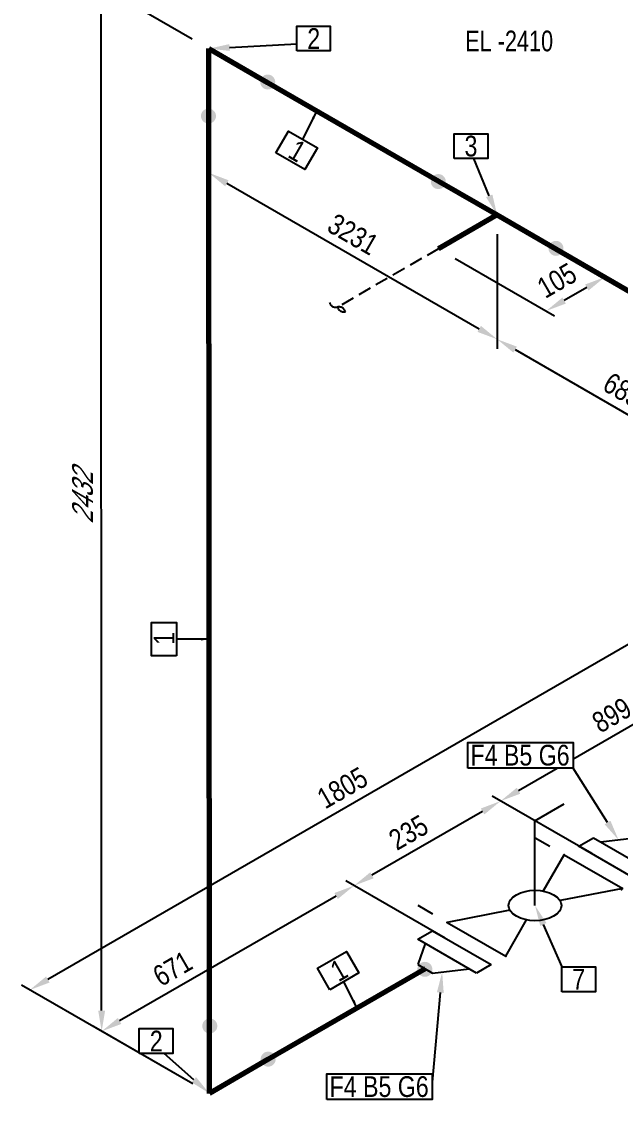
# Model space of a CAD drawing. Header units: millimetres. Extents: x 0 to 594, y 0 to 420.
# Drawn here: x 137.8 to 210.1, y 103.7 to 233.8 of the extents above; entities that cross this region are included whole.
import ezdxf
from ezdxf import colors
from ezdxf.entities.mleader import LeaderData, LeaderLine
from ezdxf.enums import TextEntityAlignment as Align
from ezdxf.math import Vec2, Vec3

# ---------------------------------------------------------------- set-up
doc = ezdxf.new("R2010")
doc.units = ezdxf.units.MM
doc.header["$LTSCALE"] = 0.25
doc.linetypes.add('DASHED2', pattern=[9.524999999999999, 6.35, -3.175])
for name, color, linetype in [('밸브', 4, 'Continuous'), ('용접', 1, 'Continuous'), ('주석', 7, 'Continuous'), ('치수', 1, 'Continuous')]:
    doc.layers.add(name, color=color, linetype=linetype)
doc.layers.add('파이프', color=3, linetype='Continuous', lineweight=70)
doc.styles.add('AdskIsoAnnotation', font='arial.ttf', dxfattribs={"width": 0.8, "height": 1})
doc.styles.add('AdskIsoMetric', font='arial.ttf', dxfattribs={"width": 0.8, "height": 2.5})
doc.styles.add('AdskIsoMetric-30', font='arial.ttf', dxfattribs={"width": 0.8, "height": 2.5})
doc.styles.add('AdskIsoMetric30', font='arial.ttf', dxfattribs={"width": 0.8, "oblique": 30, "height": 2.5})
doc.styles.add('MtXpl_', font='')
doc.styles.get("Standard").update_dxf_attribs({"font": 'arial.ttf'})
doc.styles.get('MtXpl_').set_extended_font_data('Gulim')
doc.dimstyles.new('AdskIsoMetric', dxfattribs={"dimtxt": 2.5, "dimasz": 2.5, "dimexe": 1, "dimexo": 2, "dimgap": 0.8, "dimtad": 1, "dimdec": 0, "dimrnd": 1, "dimzin": 0, "dimdsep": 46, "dimtxsty": 'AdskIsoMetric', "dimcen": 0, "dimclrt": 7, "dimadec": 0, "dimazin": 0, "dimtfac": 1, "dimtdec": 0, "dimtmove": 1, "dimatfit": 3, "dimfxl": 0, "dimfrac": 2, "dimtolj": 1, "dimtzin": 0, "dimarcsym": 0})

# ---------------------------------------------------------------- blocks, each defined once
blk = doc.blocks.new('플랜지WN-1-IsoRight')
at = {"color": 0, "linetype": 'ByBlock', "lineweight": -2, "extrusion": (0.7071067811865476, 0.408248290463863, -0.5773502691896257)}
for p, q in [((0.02209708691207959, 0.1403353498469529), (-0.1104854345603981, 0.1148198316929615)), ((0.02209708691207959, 0.1913663861549358), (0.110485434560398, 0.140335349846953)), ((0.02209708691207959, -0.2168819043089272), (0.02209708691207959, 0.1913663861549358)), ((0.110485434560398, 0.140335349846953), (0.1104854345603982, -0.2679129406169102)), ((-0.1104854345603981, 0.1148198316929615), (-0.1104854345603981, 0.01275775907699575)), ((-0.1104854345603981, 0.01275775907699575), (0.0220970869120796, -0.1658508680009443)), ((0.1104854345603982, -0.2679129406169102), (0.02209708691207959, -0.2168819043089272))]:
    blk.add_line(p, q, dxfattribs=at)
blk = doc.blocks.new('개스킷-1-IsoRight')
at = {"color": 0, "linetype": 'ByBlock', "lineweight": -2, "extrusion": (1, 0, 0)}
for p in [(-0.04419417382415923, 0.2296396633859229), (0.04419417382415922, 0.1786086270779401), (-0.05293575327064105, -0.1735616738313713), (0.04419417382415925, -0.229639663385923)]:
    blk.add_point(p, dxfattribs=at)
blk = doc.blocks.new('볼 밸브-1-IsoRight')
at = {"color": 0, "linetype": 'ByBlock', "lineweight": -2, "extrusion": (0.7071067811865476, 0.408248290463863, -0.5773502691896257)}
for p, q in [((-0.1005874048326692, 0.1163530573035437), (-0.3535533905862022, 0.4082482904577395)), ((-0.3535533905862022, 0.4082482904577395), (-0.3535533905862023, -2.041971206370991e-12)), ((0.1006348176480118, 6.81143462079328e-05), (0.3535533905932738, -2.040790848612922e-12)), ((-0.3535533905862023, -2.041971206370991e-12), (-0.1006347621483478, -6.82743933664705e-05)), ((0.1125395395231741, -0.06497473343818105), (0.1125395395231741, -0.06497473343818105)), ((0.3535533905932738, -2.040790848612922e-12), (0.3535533905932738, -0.4082482904618222)), ((0.3535533905932738, -0.4082482904618222), (0.1006820197096957, -0.116189436065043))]:
    blk.add_line(p, q, dxfattribs=at)
at = {"linetype": 'ByBlock', "extrusion": (-1.922962686383564e-16, -1.110223024625157e-16, -0.9999999999999997)}
for centre, start_param, end_param in [((3.535769712332928e-12, -2.041302889302434e-12), -0.7853981633974483, 2.356194490192345), ((3.535769712332928e-12, -2.041274034724402e-12), 2.356194490192345, 5.497787143782137)]:
    blk.add_ellipse(centre, major_axis=(-0.07957747154594771, 0.1378322238554481), ratio=0.5773502691896256, start_param=start_param, end_param=end_param, dxfattribs=at)
blk = doc.blocks.new('Operator_Lever-2-IsoLeft')
at = {"color": 0, "linetype": 'ByBlock', "lineweight": -2, "extrusion": (0, -0.816496580927726, -0.5773502691896257)}
for p, q in [((0, 0), (0.4419417382415924, 0.2551551815399143)), ((0.4419417382415924, 0.2551551815399143), (0.6187184335382292, 0.1530931089239486))]:
    blk.add_line(p, q, dxfattribs=at)
blk = doc.blocks.new('*D61')
at = {"layer": 'Defpoints', "color": 0}
for p in [(195.1867965402635, 210.4695307193118), (188.1157287288986, 206.3870478135394), (201.1061097860499, 198.8870478142056)]:
    blk.add_point(p, dxfattribs=at)
at = {"layer": '치수', "color": 0, "lineweight": -2}
for p, q in [((190.1157287288428, 205.2323472753291), (202.106109786022, 198.3096975451004)), ((206.0121140881423, 201.7195307196512), (203.2711732953224, 200.1370478145323))]:
    blk.add_line(p, q, dxfattribs=at)
at = {"layer": '치수', "color": 0}
for points in [[(205.8037807547545, 202.0803746378633), (206.2204474215301, 201.3586868014391), (208.1771775974148, 202.969530719978)], [(203.0628399619346, 200.4978917327444), (203.4795066287102, 199.7762038963203), (201.1061097860499, 198.8870478142056)]]:
    blk.add_solid(points, dxfattribs=at)
at = {"layer": '치수', "color": 7, "insert": (202.3997431068562, 202.5545557300382), "char_height": 2.5, "attachment_point": 5, "rotation": 30.000000008646392, "style": 'AdskIsoMetric-30'}
blk.add_mtext('\\A1;105', dxfattribs=at)
blk = doc.blocks.new('*D67')
at = {"layer": 'Defpoints', "color": 0}
for p in [(160.4108360120773, 230.5474408844439), (195.1867965402635, 210.4695307193117), (195.1867965418551, 195.4695307193252)]:
    blk.add_point(p, dxfattribs=at)
at = {"layer": '치수', "color": 0, "lineweight": -2}
for p, q in [((162.5758995233229, 214.297440884778), (193.0217330322011, 196.719530718991)), ((195.1867965405086, 208.1601296426176), (195.1867965419776, 194.3148301809781))]:
    blk.add_line(p, q, dxfattribs=at)
at = {"layer": '치수', "color": 0}
for points in [[(162.7842328566005, 214.6582848030538), (162.3675661900453, 213.9365969665023), (160.4108360136689, 215.5474408844439)], [(193.2300663654787, 197.0803746372667), (192.8133996989234, 196.3586868007153), (195.1867965418551, 195.4695307193252)]]:
    blk.add_solid(points, dxfattribs=at)
at = {"layer": '치수', "color": 7, "insert": (177.7988162774843, 208.1253830698892), "char_height": 2.5, "attachment_point": 5, "rotation": 330.0000000088443, "style": 'AdskIsoMetric-30'}
blk.add_mtext('\\A1;3231', dxfattribs=at)
blk = doc.blocks.new('*D68')
at = {"layer": 'Defpoints', "color": 0}
for p in [(195.1867965402635, 210.4695307193117), (225.5518235931314, 192.9382741826475), (225.5518235948005, 177.9382741826065)]:
    blk.add_point(p, dxfattribs=at)
at = {"layer": '치수', "color": 0, "lineweight": -2}
for p, q in [((195.1867965405205, 208.1601296426107), (195.1867965420611, 194.3148301809299)), ((197.3518600515867, 194.2195307196146), (223.3867600851464, 179.1882741822723)), ((225.5518235933883, 190.6288731059465), (225.5518235949289, 176.783573644256))]:
    blk.add_line(p, q, dxfattribs=at)
at = {"layer": '치수', "color": 0}
for points in [[(197.5601933848643, 194.5803746378904), (197.143526718309, 193.8586868013389), (195.1867965419326, 195.4695307192804)], [(223.595093418424, 179.5491181005481), (223.1784267518688, 178.8274302639966), (225.5518235948005, 177.9382741826065)]]:
    blk.add_solid(points, dxfattribs=at)
at = {"layer": '치수', "color": 7, "insert": (210.3693100680752, 189.3217842862615), "char_height": 2.5, "attachment_point": 5, "rotation": 330.0000000088443, "style": 'AdskIsoMetric-30'}
blk.add_mtext('\\A1;685', dxfattribs=at)
blk = doc.blocks.new('*D70')
at = {"layer": 'Defpoints', "color": 0}
for p in [(147.4173088789459, 238.0419890790031), (160.4108360120773, 230.5474408844439), (160.4637378033186, 104.4436370858622)]:
    blk.add_point(p, dxfattribs=at)
at = {"layer": '치수', "color": 0, "lineweight": -2}
for p, q in [((158.4103517799611, 231.7013019828535), (146.4170667628878, 238.6189196282079)), ((147.4691618955864, 114.4381850604357), (147.4183576535465, 235.5419892989887)), ((158.4632535712024, 105.5974981842718), (146.469968554129, 112.5151158296262))]:
    blk.add_line(p, q, dxfattribs=at)
at = {"layer": '치수', "color": 0}
for points in [[(147.8350242835489, 235.5421640947555), (147.0016910235441, 235.541814503222), (147.4173088789459, 238.0419890790031)], [(147.8858285255888, 114.4383598562025), (147.052495265584, 114.4380102646689), (147.470210670187, 111.9381852804214)]]:
    blk.add_solid(points, dxfattribs=at)
at = {"layer": '치수', "color": 7, "insert": (145.1769113973971, 176.2975846927727), "char_height": 2.5, "attachment_point": 5, "rotation": 90.0240361440154, "style": 'AdskIsoMetric30'}
blk.add_mtext('\\A1;2432', dxfattribs=at)
blk = doc.blocks.new('*D71')
at = {"layer": 'Defpoints', "color": 0}
for p in [(240.4096868571191, 150.6004522869036), (195.5985062619737, 139.7250696924916), (208.5920333923639, 132.2305214995134)]:
    blk.add_point(p, dxfattribs=at)
at = {"layer": '치수', "color": 0, "lineweight": -2}
for p, q in [((238.4087175296654, 151.7545931838891), (226.4156750602608, 158.6720709299556)), ((225.2510962144586, 156.8450004815805), (197.7635697715027, 140.9750696923739)), ((206.5910640649102, 133.3846623964989), (194.5980215982468, 140.3021401409842))]:
    blk.add_line(p, q, dxfattribs=at)
at = {"layer": '치수', "color": 0}
for points in [[(225.0427628811448, 157.2058443998354), (225.4594295477723, 156.4841565633257), (227.4161597239876, 158.0950004814629)], [(197.5552364381889, 141.3359136106288), (197.9719031048164, 140.6142257741191), (195.5985062619737, 139.7250696924916)]]:
    blk.add_solid(points, dxfattribs=at)
at = {"layer": '치수', "color": 7, "insert": (209.0196612965099, 150.0910245258194), "char_height": 2.5, "attachment_point": 5, "rotation": 29.9999999968875, "style": 'AdskIsoMetric-30'}
blk.add_mtext('\\A1;899', dxfattribs=at)
blk = doc.blocks.new('*D72')
at = {"layer": 'Defpoints', "color": 0}
for p in [(208.5920333923639, 132.2305214995134), (177.9208367293136, 129.5188624304453), (190.9143638624579, 122.0243142382051)]:
    blk.add_point(p, dxfattribs=at)
at = {"layer": '치수', "color": 0, "lineweight": -2}
for p, q in [((206.5910640645997, 133.3846623963196), (194.5980215960759, 140.3021401397308)), ((193.433442750429, 138.4750696914453), (180.0859002388426, 130.7688624303277)), ((188.9133945346938, 123.1784551350113), (176.9203520654315, 130.0959328788484))]:
    blk.add_line(p, q, dxfattribs=at)
at = {"layer": '치수', "color": 0}
for points in [[(193.2251094171153, 138.8359136097001), (193.6417760837428, 138.1142257731904), (195.598506259958, 139.7250696913277)], [(179.8775669055289, 131.1297063485825), (180.2942335721563, 130.4080185120728), (177.9208367293136, 129.5188624304453)]]:
    blk.add_solid(points, dxfattribs=at)
at = {"layer": '치수', "color": 7, "insert": (184.4928231173641, 135.9294635736), "char_height": 2.5, "attachment_point": 5, "rotation": 29.9999999968875, "style": 'AdskIsoMetric-30'}
blk.add_mtext('\\A1;235', dxfattribs=at)
blk = doc.blocks.new('개스킷 해치 표식-1-IsoRight')
at = {"linetype": 'ByBlock', "lineweight": -2, "extrusion": (0.7071067811865476, 0.408248290463863, -0.5773502691896257)}
blk.add_line((0, 0), (-1.040834085586084e-17, 0.1020620726159658), dxfattribs=at)
blk = doc.blocks.new('*D73')
at = {"layer": 'Defpoints', "color": 0}
for p in [(190.9143638624579, 122.0243142382051), (147.4702106688764, 111.9381852796649), (160.4637378033185, 104.4436370858621)]:
    blk.add_point(p, dxfattribs=at)
at = {"layer": '치수', "color": 0, "lineweight": -2}
for p, q in [((188.9133945348024, 123.178455135074), (176.9203520661911, 130.0959328792869)), ((175.7557732204899, 128.2688624309701), (149.6352741784054, 113.1881852795472)), ((158.462768475663, 105.597777982731), (146.4697260050487, 112.5152557280993))]:
    blk.add_line(p, q, dxfattribs=at)
at = {"layer": '치수', "color": 0}
for points in [[(175.5474398871762, 128.6297063492249), (175.9641065538036, 127.9080185127153), (177.9208367300189, 129.5188624308525)], [(149.4269408450917, 113.5490291978021), (149.8436075117192, 112.8273413612924), (147.4702106688764, 111.9381852796649)]]:
    blk.add_solid(points, dxfattribs=at)
at = {"layer": '치수', "color": 7, "insert": (156.0292662708746, 119.4960213683178), "char_height": 2.5, "attachment_point": 5, "rotation": 29.9999999968875, "style": 'AdskIsoMetric-30'}
blk.add_mtext('\\A1;671', dxfattribs=at)
blk = doc.blocks.new('*D74')
at = {"layer": 'Defpoints', "color": 0}
for p in [(240.4096868571191, 150.6004522869036), (138.8078592480992, 116.934550743461), (160.4637378033185, 104.4436370858621)]:
    blk.add_point(p, dxfattribs=at)
at = {"layer": '치수', "color": 0, "lineweight": -2}
for p, q in [((238.4087175296654, 151.7545931838891), (217.7533236381731, 163.6684363929951)), ((216.588744792371, 161.84136594462), (140.9729227576282, 118.1845507433434)), ((158.4627684758648, 105.5977779828475), (137.8073745843723, 117.5116211919537))]:
    blk.add_line(p, q, dxfattribs=at)
at = {"layer": '치수', "color": 0}
for points in [[(216.3804114590572, 162.2022098628749), (216.7970781256847, 161.4805220263652), (218.7538083019, 163.0913659445024)], [(140.7645894243144, 118.5453946615982), (141.1812560909419, 117.8237068250886), (138.8078592480992, 116.934550743461)]]:
    blk.add_solid(points, dxfattribs=at)
at = {"layer": '치수', "color": 7, "insert": (176.5131325310969, 141.3209477828119), "char_height": 2.5, "attachment_point": 5, "rotation": 29.9999999968875, "style": 'AdskIsoMetric-30'}
blk.add_mtext('\\A1;1805', dxfattribs=at)
blk = doc.blocks.new('티-2-Iso2DSkew90')
at = {"color": 0, "linetype": 'ByBlock', "lineweight": -2, "extrusion": (1.666297675961579e-10, -0.8164965809300002, -0.5773502691864095)}
for p, q in [((-7.071067812347546, 4.082482903465103), (0, 0)), ((0, 0), (-7.071067811446771, -4.082482905819664)), ((0, 0), (7.071067812394718, -4.082482903488319))]:
    blk.add_line(p, q, dxfattribs=at)
blk = doc.blocks.new('엘보우-1-Iso2DSkew0')
at = {"color": 0, "linetype": 'ByBlock', "lineweight": -2, "extrusion": (0.7071067811419298, 0.40824829060849, -0.5773502691420043)}
for p, q in [((1.688605699712298e-09, -8.164965809063508), (1.688577798636751e-14, -8.164830000556477e-05)), ((7.070950198694506e-05, -4.082414999009684e-05), (7.071067812311654, -4.082482903444476)), ((7.070950199008525e-05, -4.082414999185067e-05), (7.070950199008525e-05, -4.082414999185067e-05))]:
    blk.add_line(p, q, dxfattribs=at)
blk = doc.blocks.new('엘보우-2-Iso2DSkew90')
at = {"color": 0, "linetype": 'ByBlock', "lineweight": -2, "extrusion": (-0.7071067811662595, 0.4082482904006562, -0.5773502692591674)}
for p, q in [((-1.408344401927601e-14, 8.164967693685124e-05), (-1.251336367857903e-09, 8.164965809304002)), ((7.071067812068357, 4.082482904521497), (7.071069444068782e-05, 4.082483846757382e-05)), ((-1.414247543943606e-14, 8.164967694565547e-05), (-1.414247543943606e-14, 8.164967694565547e-05))]:
    blk.add_line(p, q, dxfattribs=at)
blk = doc.blocks.new('Buttweld')
at = {"lineweight": -2}
blk.add_hatch(color=0, dxfattribs=at).paths.add_polyline_path([(0.04399514976077742, -0.002606086945810659), (0.04330731180660574, 0.005255936846196026), (0.04126469755226539, 0.01287907702365859), (0.03792937079826185, 0.02003170832977988), (0.03340267376025871, 0.0264965016817295), (0.02782214783713649, 0.03207702760485173), (0.02135735448518687, 0.03660372464285486), (0.01420472317906558, 0.03993905139685841), (0.006581583001603011, 0.04198166565119876), (-0.001280440790403681, 0.04266950360537045), (-0.009142464582410366, 0.04198166565119876), (-0.01676560475987293, 0.03993905139685841), (-0.02391823606599422, 0.03660372464285487), (-0.03038302941794385, 0.03207702760485173), (-0.03596355534106607, 0.02649650168172951), (-0.04049025237906921, 0.02003170832977988), (-0.04382557913307276, 0.0128790770236586), (-0.0458681933874131, 0.005255936846196026), (-0.04655603134158478, -0.002606086945810653), (-0.0458681933874131, -0.01046811073781733), (-0.04382557913307276, -0.01809125091527991), (-0.04049025237906921, -0.02524388222140119), (-0.03596355534106607, -0.03170867557335082), (-0.03038302941794385, -0.03728920149647304), (-0.02391823606599425, -0.04181589853447618), (-0.01676560475987292, -0.04515122528847974), (-0.009142464582410366, -0.04719383954282007), (-0.001280440790403688, -0.04788167749699176), (0.006581583001602991, -0.04719383954282008), (0.01420472317906554, -0.04515122528847974), (0.02135735448518687, -0.04181589853447618), (0.02782214783713648, -0.03728920149647305), (0.0334026737602587, -0.03170867557335083), (0.03792937079826184, -0.02524388222140123), (0.04126469755226539, -0.0180912509152799), (0.04330731180660574, -0.01046811073781735)], is_closed=False, flags=0)
blk = doc.blocks.new('AnnoRect')
at = {"color": 0, "linetype": 'ByBlock', "lineweight": -2}
blk.add_wipeout([(-0.8095147142857141, -0.5999939999999999), (-0.8095147142857141, 0.5999939999999997), (0.8095147142857136, 0.5999939999999997), (0.8095147142857136, -0.5999939999999997)], dxfattribs=at)
blk.add_lwpolyline([(-0.8095147142857141, -0.5999939999999999), (-0.8095147142857141, 0.5999940000000001), (0.8095147142857141, 0.5999940000000004), (0.8095147142857141, -0.5999939999999997)], close=True, dxfattribs=at)
at = {"color": 0, "linetype": 'ByBlock', "lineweight": -2, "style": 'AdskIsoAnnotation', "width": 0.8}
blk.add_attdef('XX', text='', height=1, dxfattribs=at).set_placement((0, 0), align=Align.MIDDLE_CENTER)

msp = doc.modelspace()

# ---------------------------------------------------------------- linework, layer by layer
at = {"linetype": 'DASHED2'}
msp.add_line((188.1157287288168, 206.3870478134921), (175.9215951718644, 199.3467615218514), dxfattribs=at)
for centre, radius, start, end in [((175.7315518000873, 200.1321375967105), 0.8080421165493071, 196.3971810274918, 283.6028189725096), ((176.1116385436283, 198.5613854469891), 0.808042116549307, 16.39718102749142, 103.6028189725096), ((176.6967724900969, 199.574867171506), 0.8080421165493071, 196.3971810274918, 283.6028189725096)]:
    msp.add_arc(centre, radius, start, end, dxfattribs=at)
at = {"layer": '파이프'}
for points in [[(167.481903825565, 226.4649579803204), (188.1157287279106, 214.552013622776)], [(160.4637378019995, 112.6086028951083), (160.4108360137658, 222.3824750753757)], [(202.2578643526513, 206.3870478158195), (218.4807557805588, 197.0207570862138)], [(186.4949464802542, 119.4727624226606), (167.5348056152047, 108.5261199903533)]]:
    msp.add_lwpolyline(points, dxfattribs=at)

# ---------------------------------------------------------------- block references
at = {"layer": '밸브', "xscale": 20, "yscale": 20, "zscale": 20}
for name, p, rotation in [('Operator_Lever-2-IsoLeft', (199.7531986274298, 127.1274178688701), 60.00000000002756), ('플랜지WN-1-IsoRight', (210.8017420842196, 133.5062974048913), 239.9999999621653), ('볼 밸브-1-IsoRight', (199.7531986274298, 127.1274178688701), 59.99999999996927), ('개스킷-1-IsoRight', (207.7081499157909, 131.7202111364885), 59.99999999984131), ('개스킷-1-IsoRight', (191.7982473390498, 122.5346246012409), 60.00000000045363), ('플랜지WN-1-IsoRight', (188.7046551713561, 120.7485383304328), 60.00000000035107)]:
    msp.add_blockref(name, p, dxfattribs=dict(at, rotation=rotation))
at = {"layer": '용접', "xscale": 20, "yscale": 20, "zscale": 20}
for p, rotation in [((167.4819038255651, 226.4649579803203), 180), ((160.4108360137659, 222.3824750753758), 270), ((202.2578643526513, 206.3870478158195), 180), ((160.4637378019996, 112.6086028951083), 90.00000000073918), ((167.5348056152026, 108.5261199903553), 180)]:
    msp.add_blockref('Buttweld', p, dxfattribs=dict(at, rotation=rotation))
for p in [(188.1157287279106, 214.552013622776), (186.4949464802542, 119.4727624226606)]:
    msp.add_blockref('Buttweld', p, dxfattribs=at)
at = {"layer": '치수', "xscale": 20, "yscale": 20, "zscale": 20, "rotation": 59.99999999802585}
for p in [(201.5562626637355, 134.2484374059495), (187.4141270401593, 126.0834715967626)]:
    msp.add_blockref('개스킷 해치 표식-1-IsoRight', p, dxfattribs=at)
at = {"layer": '파이프'}
for name, p in [('엘보우-1-Iso2DSkew0', (160.4108360120773, 230.5474408844439)), ('티-2-Iso2DSkew90', (195.1867965402635, 210.4695307193118)), ('엘보우-2-Iso2DSkew90', (160.4637378033185, 104.4436370858621))]:
    msp.add_blockref(name, p, dxfattribs=at)

# ---------------------------------------------------------------- texts
at = {"layer": '주석', "style": 'MtXpl_', "width": 0.8}
msp.add_text('EL -2410', height=2.5, dxfattribs=at).set_placement((191.3216051573108, 230.2202311938321))

# ---------------------------------------------------------------- dimensions: what is measured, and where the dimension line sits
at = {"layer": '치수'}
for base, p1, p2, angle, text, override, picture, middle in [((147.4173088789459, 238.0419890790031), (160.4637378033185, 104.4436370858621), (160.4108360120773, 230.5474408844439), 90.02403614401543, '2432', {"dimtad": 0, "dimlfac": 19.28214852334931, "dimtxsty": 'AdskIsoMetric30', "dimse1": 0, "dimse2": 0, "dimsd1": 0, "dimsd2": 0, "dimtmove": 1}, '*D70', (145.1769113973971, 176.2975846927727)), ((195.1867965418551, 195.4695307193252), (160.4108360120773, 230.5474408844439), (195.1867965402635, 210.4695307193118), 330.0000000088443, '3231', {"dimtad": 0, "dimlfac": 80.46994613884948, "dimtxsty": 'AdskIsoMetric-30', "dimse1": 1, "dimse2": 0, "dimsd1": 0, "dimsd2": 0, "dimtmove": 1}, '*D67', (177.7988162774843, 208.1253830698892)), ((201.1061097860499, 198.8870478142056), (195.1867965402635, 210.4695307193118), (188.1157287288987, 206.3870478135394), 210.0000000086464, '105', {"dimtad": 0, "dimlfac": 12.81671012992952, "dimtxsty": 'AdskIsoMetric-30', "dimse1": 1}, '*D61', (202.3997431068562, 202.5545557300382)), ((225.5518235948005, 177.9382741826065), (195.1867965402635, 210.4695307193118), (225.5518235931314, 192.9382741826475), 330.0000000088443, '685', {"dimtad": 0, "dimlfac": 19.53486615132601, "dimtxsty": 'AdskIsoMetric-30', "dimse1": 0, "dimse2": 0, "dimsd1": 0, "dimsd2": 0, "dimtmove": 1}, '*D68', (210.3693100680752, 189.3217842862615)), ((138.8078592480992, 116.934550743461), (240.4096868571191, 150.6004522869036), (160.4637378033185, 104.4436370858621), 209.9999999968875, '1805', {"dimtad": 0, "dimlfac": 19.55209530779596, "dimtxsty": 'AdskIsoMetric-30', "dimse1": 0, "dimse2": 0, "dimsd1": 0, "dimsd2": 0, "dimtmove": 1}, '*D74', (176.5131325310969, 141.3209477828119)), ((195.5985062619737, 139.7250696924916), (240.4096868571191, 150.6004522869036), (208.5920333923639, 132.2305214995134), 209.9999999968875, '899', {"dimtad": 0, "dimlfac": 24.47716080717422, "dimtxsty": 'AdskIsoMetric-30', "dimse1": 0, "dimse2": 0, "dimsd1": 0, "dimsd2": 0, "dimtmove": 1}, '*D71', (209.0196612965099, 150.0910245258194)), ((177.9208367293136, 129.5188624304453), (208.5920333923639, 132.2305214995134), (190.9143638624579, 122.0243142382051), 209.9999999968875, '235', {"dimtad": 0, "dimlfac": 11.51015230130133, "dimtxsty": 'AdskIsoMetric-30', "dimse1": 0, "dimse2": 0, "dimsd1": 0, "dimsd2": 0, "dimtmove": 1}, '*D72', (184.4928231173641, 135.9294635736)), ((147.4702106688764, 111.9381852796649), (190.9143638624579, 122.0243142382051), (160.4637378033185, 104.4436370858621), 209.9999999968875, '671', {"dimtad": 0, "dimlfac": 19.07456107040938, "dimtxsty": 'AdskIsoMetric-30', "dimse1": 0, "dimse2": 0, "dimsd1": 0, "dimsd2": 0, "dimtmove": 1}, '*D73', (156.0292662708746, 119.4960213683178))]:
    dim = msp.add_linear_dim(base=base, p1=p1, p2=p2, angle=angle, text=text, dimstyle='AdskIsoMetric', override=override, dxfattribs=at)
    dim.commit()
    dim.dimension.update_dxf_attribs({"geometry": picture, "text_midpoint": middle, "dimtype": 160})

# ---------------------------------------------------------------- leaders
at = {"layer": '주석'}
ml = msp.add_multileader_mtext('Standard', dxfattribs=at)
ml.set_content('')
ml.set_leader_properties()
ml.build(insert=Vec2(0, 0))
ml.multileader.update_dxf_attribs({"dogleg_length": 0, "arrow_head_size": 2.5})
ctx = ml.context
ctx.base_point, ctx.arrow_head_size, ctx.plane_origin = Vec3(171.0000000000001, 231.1125374275958), 2.5, Vec3(-1, -29.73361641855809)
notes = []
notes.append((ctx, [(0, (1, 1, 0), (171.0000000000001, 231.1125374275958), (-1, 0), 0, [(0, [(160.4108360120773, 230.5474408844439)], 0, [])])]))
ctx.mtext, ml.multileader.dxf.content_type = None, 0
ml = msp.add_multileader_mtext('Standard', dxfattribs=at)
ml.set_content('')
ml.set_leader_properties()
ml.build(insert=Vec2(0, 0))
ml.multileader.update_dxf_attribs({"dogleg_length": 0, "arrow_head_size": 0})
ctx = ml.context
ctx.base_point, ctx.arrow_head_size, ctx.plane_origin = Vec3(171.6848240775206, 219.6030337029852), 0, Vec3(-1, -29.73361641855809)
notes.append((ctx, [(0, (1, 1, 0), (171.6848240775206, 219.6030337029852), (-1, 0), 0, [(0, [(173.4385120013578, 223.0259086477923)], 0, [])])]))
ctx.mtext, ml.multileader.dxf.content_type = None, 0
ml = msp.add_multileader_mtext('Standard', dxfattribs=at)
ml.set_content('')
ml.set_leader_properties()
ml.build(insert=Vec2(0, 0))
ml.multileader.update_dxf_attribs({"dogleg_length": 0, "arrow_head_size": 2.5})
ctx = ml.context
ctx.base_point, ctx.arrow_head_size, ctx.plane_origin = Vec3(192.3750000000001, 217.266383581442), 2.5, Vec3(-1, -29.73361641855809)
notes.append((ctx, [(0, (1, 1, 0), (192.3750000000001, 217.266383581442), (-1, 0), 0, [(0, [(195.1867965402636, 210.4695307193118)], 0, [])])]))
ctx.mtext, ml.multileader.dxf.content_type = None, 0
ml = msp.add_multileader_mtext('Standard', dxfattribs=at)
ml.set_content('')
ml.set_leader_properties()
ml.build(insert=Vec2(0, 0))
ml.multileader.update_dxf_attribs({"dogleg_length": 0, "arrow_head_size": 0})
ctx = ml.context
ctx.base_point, ctx.arrow_head_size, ctx.plane_origin = Vec3(156.4999850973668, 159.2664661140758), 0, Vec3(-1, -29.73361641855809)
notes.append((ctx, [(0, (1, 1, 0), (156.4999850973668, 159.2664661140758), (-1, 0), 0, [(0, [(160.4412525672739, 159.2665962281255)], 0, [])])]))
ctx.mtext, ml.multileader.dxf.content_type = None, 0
ml = msp.add_multileader_mtext('Standard', dxfattribs=at)
ml.set_content('')
ml.set_leader_properties()
ml.build(insert=Vec2(0, 0))
ml.multileader.update_dxf_attribs({"dogleg_length": 0, "arrow_head_size": 2.5})
ctx = ml.context
ctx.base_point, ctx.arrow_head_size, ctx.plane_origin = Vec3(204.3499110844755, 143.7152394750299), 2.5, Vec3(-1, -29.73361641855809)
notes.append((ctx, [(0, (1, 1, 0), (204.3499110844755, 143.7152394750299), (-1, 0), 0, [(0, [(209.8405073171743, 135.0272904459301)], 0, [])])]))
ctx.mtext, ml.multileader.dxf.content_type = None, 0
ml = msp.add_multileader_mtext('Standard', dxfattribs=at)
ml.set_content('')
ml.set_leader_properties()
ml.build(insert=Vec2(0, 0))
ml.multileader.update_dxf_attribs({"dogleg_length": 0, "arrow_head_size": 2.5})
ctx = ml.context
ctx.base_point, ctx.arrow_head_size, ctx.plane_origin = Vec3(203, 119.7226339836213), 2.5, Vec3(-1, -29.73361641855809)
notes.append((ctx, [(0, (1, 1, 0), (203, 119.7226339836213), (-1, 0), 0, [(0, [(199.7531986274298, 127.1274178688701)], 0, [])])]))
ctx.mtext, ml.multileader.dxf.content_type = None, 0
ml = msp.add_multileader_mtext('Standard', dxfattribs=at)
ml.set_content('')
ml.set_leader_properties()
ml.build(insert=Vec2(0, 0))
ml.multileader.update_dxf_attribs({"dogleg_length": 0, "arrow_head_size": 2.5})
ctx = ml.context
ctx.base_point, ctx.arrow_head_size, ctx.plane_origin = Vec3(187.3499110844755, 105.8175276878539), 2.5, Vec3(-1, -29.73361641855809)
notes.append((ctx, [(0, (1, 1, 0), (187.3499110844755, 105.8175276878539), (-1, 0), 0, [(0, [(188.5549885405115, 119.099020846194)], 0, [])])]))
ctx.mtext, ml.multileader.dxf.content_type = None, 0
ml = msp.add_multileader_mtext('Standard', dxfattribs=at)
ml.set_content('')
ml.set_leader_properties()
ml.build(insert=Vec2(0, 0))
ml.multileader.update_dxf_attribs({"dogleg_length": 0, "arrow_head_size": 0})
ctx = ml.context
ctx.base_point, ctx.arrow_head_size, ctx.plane_origin = Vec3(176.6813220885454, 117.9277115856126), 0, Vec3(-1, -29.73361641855809)
notes.append((ctx, [(0, (1, 1, 0), (176.6813220885454, 117.9277115856126), (-1, 0), 0, [(0, [(178.3023211528447, 114.7427479845119)], 0, [])])]))
ctx.mtext, ml.multileader.dxf.content_type = None, 0
ml = msp.add_multileader_mtext('Standard', dxfattribs=at)
ml.set_content('')
ml.set_leader_properties()
ml.build(insert=Vec2(0, 0))
ml.multileader.update_dxf_attribs({"dogleg_length": 0, "arrow_head_size": 2.5})
ctx = ml.context
ctx.base_point, ctx.arrow_head_size, ctx.plane_origin = Vec3(155, 109.266383581442), 2.5, Vec3(-1, -29.73361641855809)
notes.append((ctx, [(0, (1, 1, 0), (155, 109.266383581442), (-1, 0), 0, [(0, [(160.4637378033185, 104.4436370858621)], 0, [])])]))
ctx.mtext, ml.multileader.dxf.content_type = None, 0
for ctx, leaders in notes:
    for number, flags, end, landing, length, lines in leaders:
        leader = LeaderData()
        leader.index, (leader.has_last_leader_line, leader.has_dogleg_vector, leader.attachment_direction) = number, flags
        leader.last_leader_point, leader.dogleg_vector, leader.dogleg_length = Vec3(end), Vec3(landing), length
        for number, points, colour, breaks in lines:
            line = LeaderLine()
            line.index, line.vertices, line.color, line.breaks = number, Vec3.list(points), colors.encode_raw_color(colour), breaks
            leader.lines.append(line)
        ctx.leaders.append(leader)

# ---------------------------------------------------------------- next in the draw order: block references
ref = msp.add_blockref('AnnoRect', (173.0237867857143, 231.7663685814418), dxfattribs=dict(at, xscale=2.5, yscale=2.5, zscale=2.5))
ref.add_attrib('XX_001', '2', (172.2795848757553, 230.5112526196409), dxfattribs={"layer": '0', "color": 0, "linetype": 'ByBlock', "lineweight": -2, "height": 2.5, "style": 'AdskIsoAnnotation', "width": 0.8})
ref = msp.add_blockref('AnnoRect', (171.0000000000001, 218.2663835814419), dxfattribs=dict(at, xscale=2.5, yscale=2.5, zscale=2.5, rotation=330.0000000088443))
ref.add_attrib('XX_001', '1', (169.7899720000263, 217.5157104960141), dxfattribs={"layer": '0', "color": 0, "linetype": 'ByBlock', "lineweight": -2, "height": 2.500000000000001, "rotation": 330.0000000088443, "style": 'AdskIsoAnnotation', "width": 0.8})
ref = msp.add_blockref('AnnoRect', (192.0237867857143, 218.7663685814419), dxfattribs=dict(at, xscale=2.5, yscale=2.5, zscale=2.5))
ref.add_attrib('XX_001', '3', (191.2516176179108, 217.5334217874446), dxfattribs={"layer": '0', "color": 0, "linetype": 'ByBlock', "lineweight": -2, "height": 2.5, "style": 'AdskIsoAnnotation', "width": 0.8})
ref = msp.add_blockref('AnnoRect', (155.0000000000001, 159.2663835814419), dxfattribs=dict(at, xscale=2.5, yscale=2.5, zscale=2.5, rotation=90.02403614401544))
ref.add_attrib('XX_001', '1', (156.2553980046338, 158.5943317293739), dxfattribs={"layer": '0', "color": 0, "linetype": 'ByBlock', "lineweight": -2, "height": 2.5, "rotation": 90.02403614401544, "style": 'AdskIsoAnnotation', "width": 0.8})
ref = msp.add_blockref('AnnoRect', (198, 145.2663835814419), dxfattribs=dict(at, xscale=7.844095940959409, yscale=2.585266030013643, zscale=2.5))
ref.add_attrib('XX_001', 'F4 B5 G6', (191.9706684856753, 144.0163835814419), dxfattribs={"layer": '0', "color": 0, "linetype": 'ByBlock', "lineweight": -2, "height": 2.5, "style": 'AdskIsoAnnotation', "width": 0.8})
ref = msp.add_blockref('AnnoRect', (176, 119.2663835814419), dxfattribs=dict(at, xscale=2.5, yscale=2.5, zscale=2.5, rotation=29.99999999688763))
ref.add_attrib('XX_001', '1', (176.0450879616338, 117.8431320514508), dxfattribs={"layer": '0', "color": 0, "linetype": 'ByBlock', "lineweight": -2, "height": 2.5, "rotation": 29.99999999688763, "style": 'AdskIsoAnnotation', "width": 0.8})
ref = msp.add_blockref('AnnoRect', (205.0237867857143, 118.2226489836214), dxfattribs=dict(at, xscale=2.5, yscale=2.5, zscale=2.5))
ref.add_attrib('XX_001', '7', (204.2441142072695, 116.9726489836214), dxfattribs={"layer": '0', "color": 0, "linetype": 'ByBlock', "lineweight": -2, "height": 2.5, "style": 'AdskIsoAnnotation', "width": 0.8})
ref = msp.add_blockref('AnnoRect', (154.0237867857143, 110.7663685814419), dxfattribs=dict(at, xscale=2.5, yscale=2.5, zscale=2.5))
ref.add_attrib('XX_001', '2', (153.2795848757553, 109.5112526196411), dxfattribs={"layer": '0', "color": 0, "linetype": 'ByBlock', "lineweight": -2, "height": 2.5, "style": 'AdskIsoAnnotation', "width": 0.8})
ref = msp.add_blockref('AnnoRect', (181.0000000000001, 105.2663835814419), dxfattribs=dict(at, xscale=7.844095940959409, yscale=2.585266030013643, zscale=2.5))
ref.add_attrib('XX_001', 'F4 B5 G6', (174.9706684856754, 104.0163835814419), dxfattribs={"layer": '0', "color": 0, "linetype": 'ByBlock', "lineweight": -2, "height": 2.5, "style": 'AdskIsoAnnotation', "width": 0.8})

doc.saveas('drawing.dxf')
